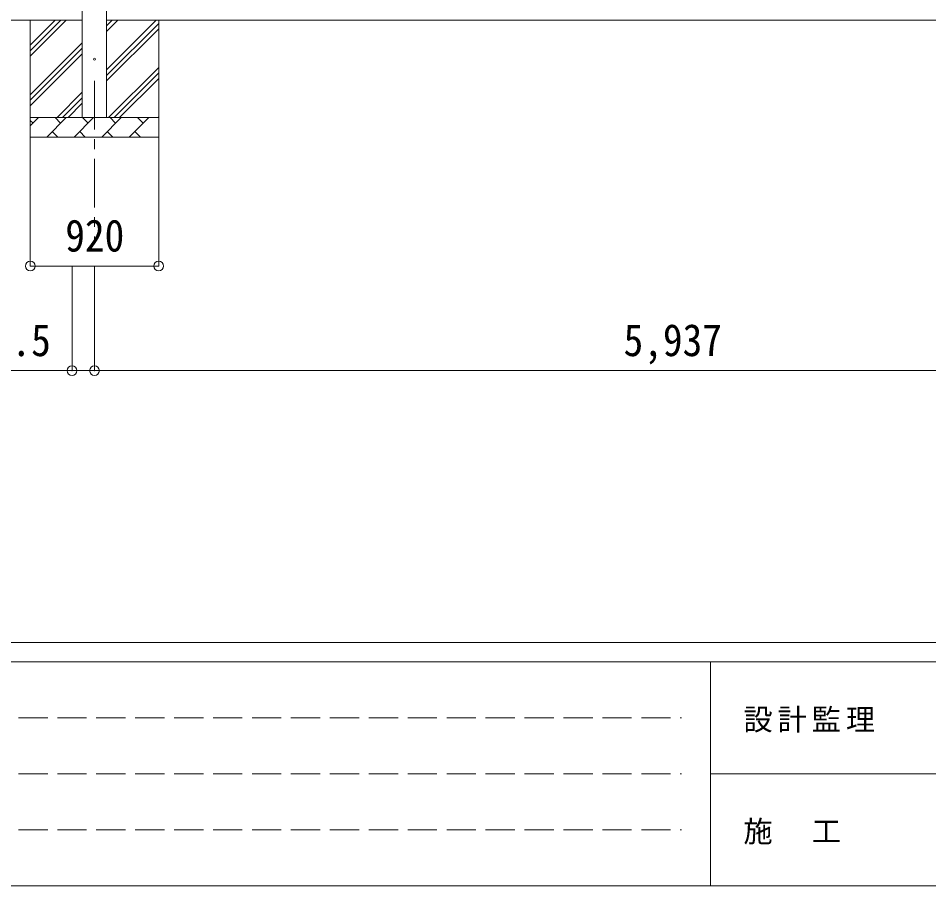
# Model space of a CAD drawing. Units: millimetres at full size, sheet at 1:50; details may follow other scales. Extents: x -14053 to 14053, y -9700 to 9700.
# Drawn here: x -9305 to -4627, y -9700 to -5243 of the extents above; entities that cross this region are included whole.
import ezdxf
from ezdxf.enums import TextEntityAlignment as Align

# ---------------------------------------------------------------- set-up
doc = ezdxf.new("R2010")
doc.units = ezdxf.units.MM
doc.header["$LTSCALE"] = 50
doc.header["$PDMODE"] = 32
doc.header["$PDSIZE"] = 50
doc.linetypes.add('CHAIN1', pattern=[8, 5, -1, 1, -1])
doc.linetypes.add('DASHED3', pattern=[4, 3, -1])
for name, color, linetype, lineweight in [('0-0_0', 7, 'Continuous', 9), ('0-1_Defpoints', 4, 'Continuous', 9), ('0-6_PARTS1', 6, 'Continuous', 9), ('F-0', 7, 'Continuous', 9)]:
    doc.layers.add(name, color=color, linetype=linetype, lineweight=lineweight)
doc.styles.add('ＭＳ ゴシック', font='')
doc.styles.get('ＭＳ ゴシック').set_extended_font_data('MS Gothic')

msp = doc.modelspace()

# ---------------------------------------------------------------- linework, layer by layer
at = {"layer": '0-0_0'}
for p, q in [((-8975.38, -5253.37), (-9835.6, -5253.37)), ((-9242.88, -5253.37), (-9242.88, -5853.37)), ((-9242.88, -5438.42), (-9057.83, -5253.37)), ((-9242.88, -5410.14), (-9086.11, -5253.37)), ((-9242.88, -5381.85), (-9114.4, -5253.37)), ((-3038.88, -5253.37), (-8850.38, -5253.37)), ((-8850.38, -5508.47), (-8595.28, -5253.37)), ((-8850.38, -5310.48), (-8793.27, -5253.37)), ((-8850.38, -5282.2), (-8821.56, -5253.37)), ((-8850.38, -5536.75), (-8582.88, -5269.25)), ((-8582.88, -5253.37), (-8582.88, -5853.37)), ((-8850.38, -5565.04), (-8582.88, -5297.54)), ((-9242.88, -5636.41), (-8975.38, -5368.91)), ((-9242.88, -5664.7), (-8975.38, -5397.2)), ((-9242.88, -5692.98), (-8975.38, -5425.48)), ((-8840.72, -5753.37), (-8582.88, -5495.53)), ((-8812.44, -5753.37), (-8582.88, -5523.81)), ((-8784.15, -5753.37), (-8582.88, -5552.1)), ((-9105.28, -5753.37), (-8975.38, -5623.47)), ((-9077, -5753.37), (-8975.38, -5651.75)), ((-9048.71, -5753.37), (-8975.38, -5680.04)), ((-9242.88, -5753.37), (-8582.88, -5753.37)), ((-9242.88, -5796.26), (-9199.99, -5753.37)), ((-9158.57, -5853.37), (-9058.57, -5753.37)), ((-9087.12, -5781.92), (-9115.67, -5753.37)), ((-9017.14, -5853.37), (-8917.14, -5753.37)), ((-8945.7, -5781.92), (-8974.25, -5753.37)), ((-8875.72, -5853.37), (-8775.72, -5753.37)), ((-8804.28, -5781.92), (-8832.83, -5753.37)), ((-8734.3, -5853.37), (-8634.3, -5753.37)), ((-8662.86, -5781.92), (-8691.41, -5753.37)), ((-8586.16, -5753.37), (-8582.88, -5750.09)), ((-9228.54, -5781.92), (-9242.88, -5767.58)), ((-9130.01, -5824.82), (-9101.46, -5853.37)), ((-8988.59, -5824.82), (-8960.04, -5853.37)), ((-8847.17, -5824.82), (-8818.62, -5853.37)), ((-8705.75, -5824.82), (-8677.2, -5853.37)), ((-8582.88, -5853.37), (-9242.88, -5853.37))]:
    msp.add_line(p, q, dxfattribs=at)
at = {"layer": '0-1_Defpoints'}
for p, q in [((-8975.38, -2253.37), (-8975.38, -5753.37)), ((-8850.38, -5753.37), (-8850.38, -2253.37))]:
    msp.add_line(p, q, dxfattribs=at)
at = {"layer": '0-1_Defpoints', "color": 7, "linetype": 'CHAIN1'}
msp.add_line((-8912.88, -5565.04), (-8912.88, -6389.79), dxfattribs=at)
at = {"layer": '0-1_Defpoints'}
msp.add_circle((-8912.88, -5453.37), 4.5, dxfattribs=at)
at = {"layer": '0-6_PARTS1'}
for p, q in [((-9242.88, -6516.18), (-9242.88, -5853.37)), ((-8582.88, -6516.18), (-8582.88, -5853.37)), ((-9242.88, -6516.18), (-8582.88, -6516.18)), ((-9028.38, -7053.42), (-9028.38, -6516.18)), ((-8912.88, -7053.42), (-8912.88, -6516.18)), ((-9028.38, -7053.42), (-9776.64, -7053.42)), ((-8912.88, -7053.42), (-9028.38, -7053.42)), ((-8912.88, -7053.42), (-2976.38, -7053.42))]:
    msp.add_line(p, q, dxfattribs=at)
for p in [(-9242.88, -6516.18), (-8582.88, -6516.18), (-9028.38, -7053.42), (-8912.88, -7053.42)]:
    msp.add_point(p, dxfattribs=at)
at = {"layer": 'F-0', "color": 5, "lineweight": 5}
for p, q in [((-14053.43, -8450), (13346.57, -8450)), ((-14053.43, -8550), (8901.98, -8550)), ((-5748.03, -8550), (-5748.03, -9700)), ((-5748.03, -9125), (4501.97, -9125)), ((-14053.43, -9700), (13346.57, -9700))]:
    msp.add_line(p, q, dxfattribs=at)
at = {"layer": 'F-0', "color": 4, "linetype": 'DASHED3'}
for p, q in [((-13903.43, -8837.5), (-5898.03, -8837.5)), ((-13903.43, -9125), (-5898.03, -9125)), ((-13903.43, -9412.5), (-5898.03, -9412.5))]:
    msp.add_line(p, q, dxfattribs=at)

# ---------------------------------------------------------------- texts
at = {"layer": '0-6_PARTS1', "color": 7, "style": 'ＭＳ ゴシック', "width": 0.9}
for s, p in [('920', (-9062.88, -6491.18)), ('115.5', (-9642.52, -7028.42)), ('5,937', (-6194.63, -7028.42))]:
    msp.add_text(s, height=165, dxfattribs=at).set_placement(p, align=Align.BOTTOM_LEFT)
at = {"layer": 'F-0', "char_height": 110, "attachment_point": 7, "style": 'ＭＳ ゴシック'}
for s, insert in [('\\T1.17;設計監理', (-5579.15, -8912.5)), ('\\T1.17;施\u3000工', (-5579.15, -9487.5))]:
    msp.add_mtext(s, dxfattribs=dict(at, insert=insert))

doc.saveas('drawing.dxf')
